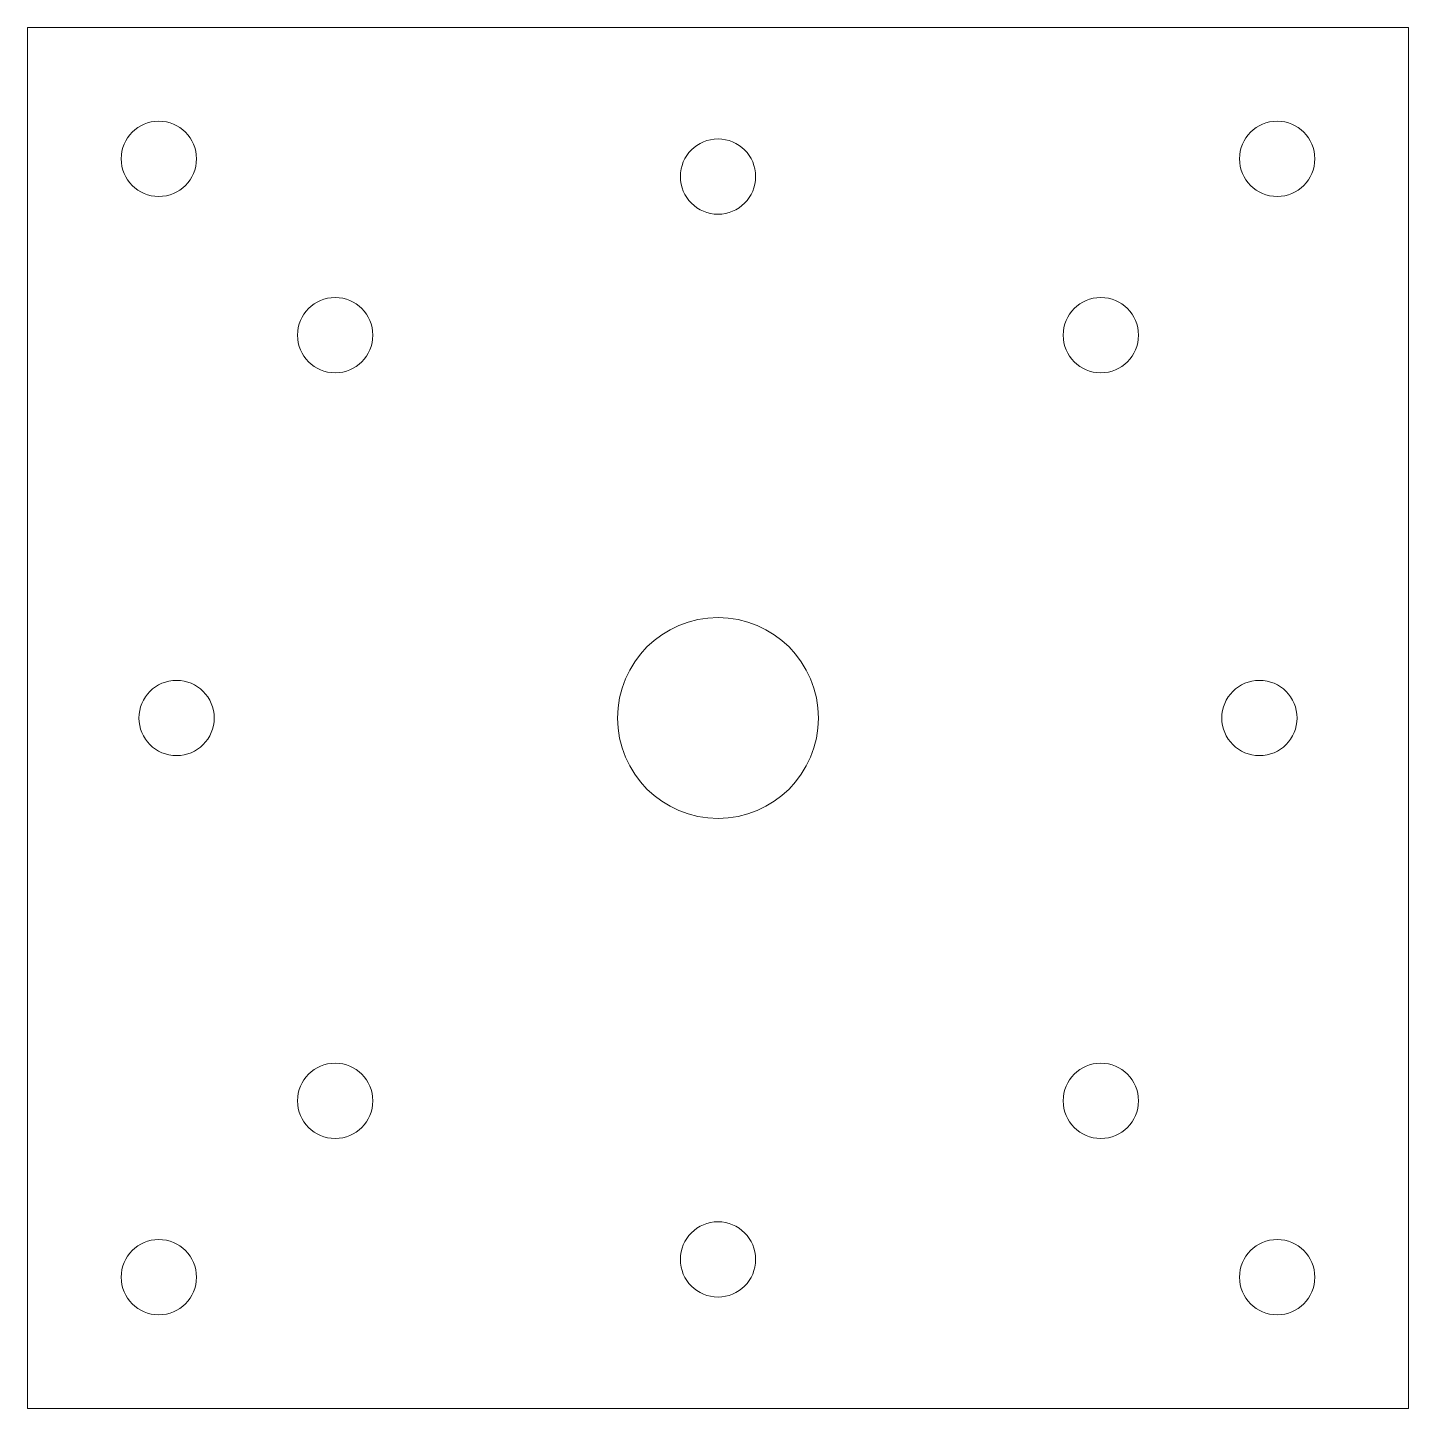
# Model space of a CAD drawing. Header units: millimetres. Extents: x 0 to 55, y 0 to 55.
import ezdxf

# ---------------------------------------------------------------- set-up
doc = ezdxf.new("R2010")
doc.units = ezdxf.units.MM
doc.layers.get('0').update_dxf_attribs({"linetype": 'CONTINUOUS', "lineweight": 0})

msp = doc.modelspace()

# ---------------------------------------------------------------- linework, layer by layer
for p, q in [((55, 55), (0, 55)), ((0, 55), (0, 0)), ((55, 0), (55, 55)), ((0, 0), (55, 0))]:
    msp.add_line(p, q)
for centre, radius in [((5.226, 49.774), 1.5), ((49.774, 49.774), 1.5), ((27.5, 49.067), 1.5), ((12.25, 42.75), 1.5), ((42.75, 42.75), 1.5), ((27.5, 27.5), 4), ((5.933, 27.5), 1.5), ((49.067, 27.5), 1.5), ((12.25, 12.25), 1.5), ((42.75, 12.25), 1.5), ((27.5, 5.933), 1.5), ((5.226, 5.226), 1.5), ((49.774, 5.226), 1.5)]:
    msp.add_circle(centre, radius)

doc.saveas('drawing.dxf')
